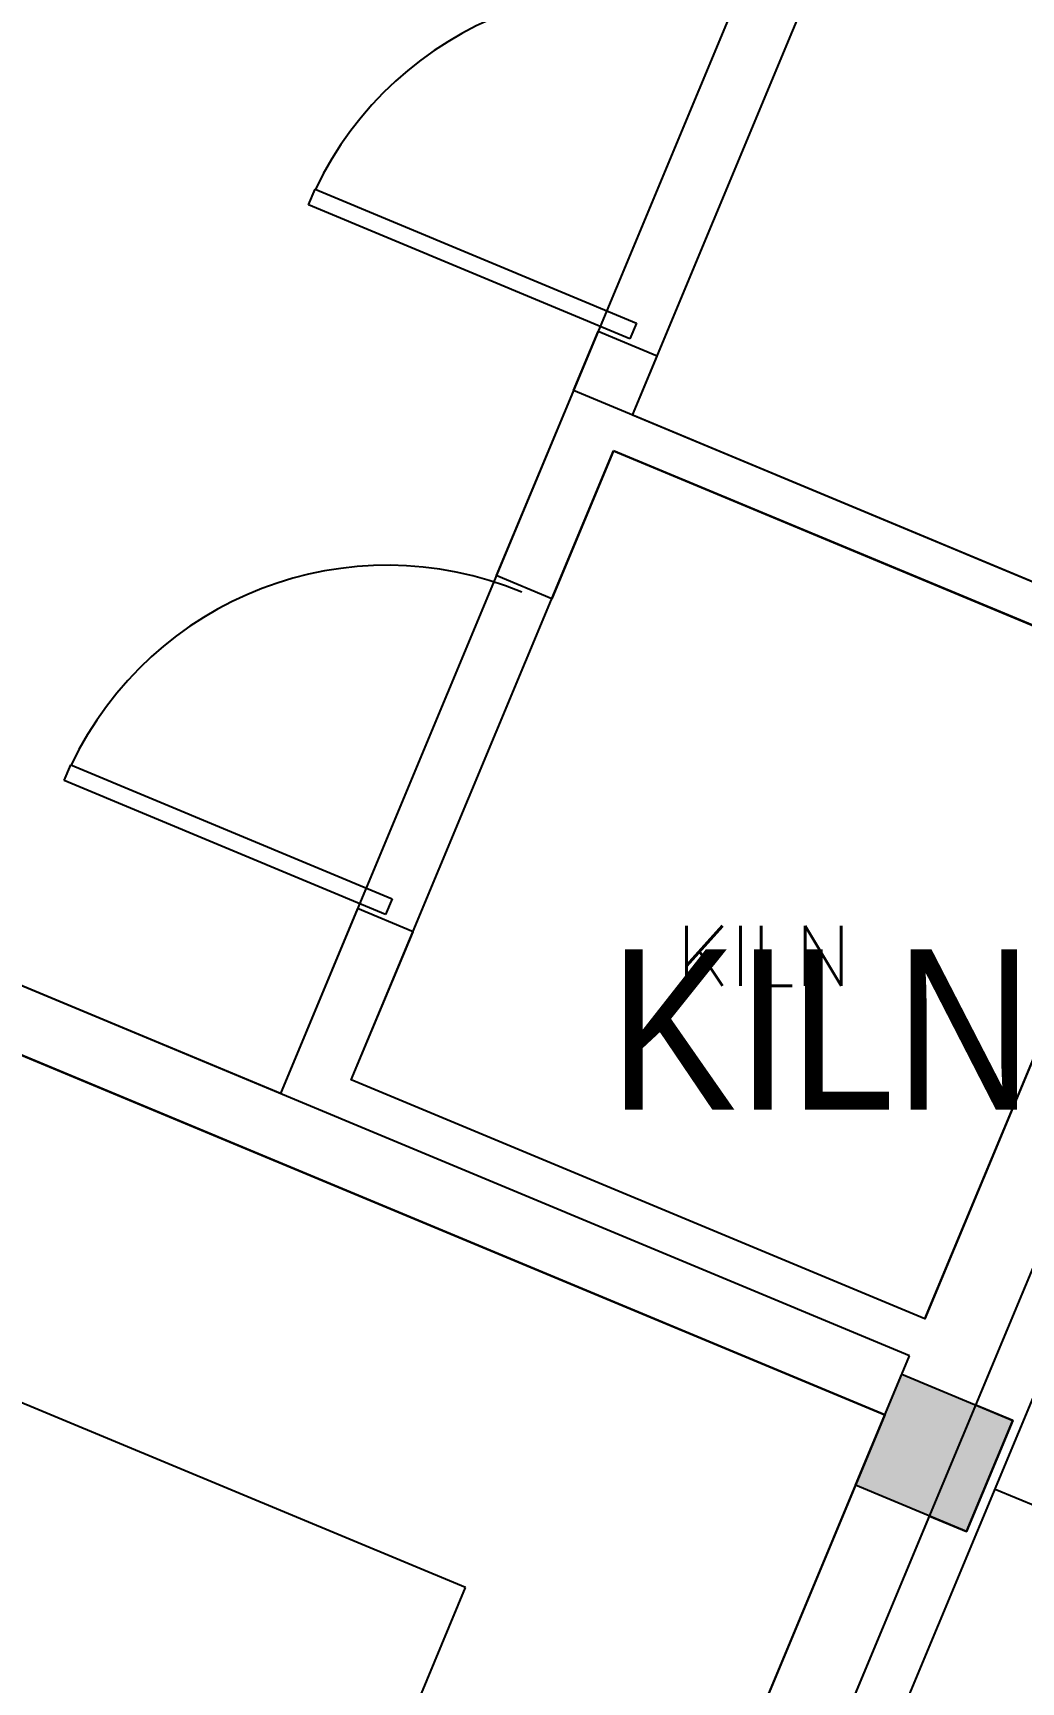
# Model space of a CAD drawing. Header units: inches. Extents: x -2145 to 3863, y -18090 to 4650.
# Drawn here: x -133.7 to -35.2, y -14611.1 to -14446.5 of the extents above; entities that cross this region are included whole.
import ezdxf
from ezdxf.enums import TextEntityAlignment as Align

# ---------------------------------------------------------------- set-up
doc = ezdxf.new("R2010")
doc.units = ezdxf.units.IN
doc.header["$LTSCALE"] = 48
doc.header["$MEASUREMENT"] = 0
for name, color, linetype in [('A-COLS', 1, 'CONTINUOUS'), ('A-COLS-GRID', 41, 'CONTINUOUS'), ('A-DOOR', 30, 'CONTINUOUS'), ('A-FURN', 41, 'CONTINUOUS'), ('A-WALLS', 1, 'CONTINUOUS'), ('CAFM_ID', 8, 'CONTINUOUS'), ('CAFM_SPACE', 5, 'CONTINUOUS'), ('CAFM_Space_Label', 7, 'CONTINUOUS')]:
    doc.layers.add(name, color=color, linetype=linetype)
doc.styles.add('AISD-Dim', font='txt.shx', dxfattribs={"width": 0.85})
doc.styles.add('CAFM-TXT', font='txt.shx', dxfattribs={"height": 6})

msp = doc.modelspace()

# ---------------------------------------------------------------- linework, layer by layer
at = {"layer": 'A-COLS'}
for p, q in [((-51.67, -14591.43), (-47.05, -14580.35)), ((-47.05, -14580.35), (-35.98, -14584.97)), ((-35.98, -14584.97), (-40.59, -14596.05)), ((-40.59, -14596.05), (-51.67, -14591.43))]:
    msp.add_line(p, q, dxfattribs=at)
at = {"layer": 'A-COLS-GRID'}
msp.add_solid([(-47.05, -14580.35), (-35.98, -14584.97), (-51.67, -14591.43), (-40.59, -14596.05)], dxfattribs=at)
at = {"layer": 'A-DOOR'}
for p, q in [((-106.25, -14463.67), (-105.6, -14462.1)), ((-105.6, -14462.1), (-73.52, -14475.47)), ((-74.18, -14477.03), (-106.25, -14463.67)), ((-73.52, -14475.47), (-74.18, -14477.03)), ((-130.62, -14521.12), (-129.97, -14519.55)), ((-129.97, -14519.55), (-97.89, -14532.91)), ((-98.55, -14534.48), (-130.62, -14521.12)), ((-97.89, -14532.91), (-98.55, -14534.48))]:
    msp.add_line(p, q, dxfattribs=at)
for centre in [(-74.02, -14477.1), (-98.39, -14534.55)]:
    msp.add_ellipse(centre, major_axis=(24.69, 24.69), ratio=1, start_param=0.390605, end_param=1.912828, dxfattribs=at)
at = {"layer": 'A-FURN'}
for p, q in [((-90.59, -14601.65), (-274.21, -14525.14)), ((-175.06, -14921.35), (-28.52, -14569.66)), ((-37.75, -14591.81), (168.1, -14677.58)), ((-214.29, -14898.51), (-90.59, -14601.65))]:
    msp.add_line(p, q, dxfattribs=at)
at = {"layer": 'A-WALLS'}
for p, q in [((-79.82, -14482.2), (-77.36, -14476.29)), ((-71.45, -14478.75), (-77.36, -14476.29)), ((-71.45, -14478.75), (-77.36, -14476.29)), ((-73.92, -14484.66), (-71.45, -14478.75)), ((-79.82, -14482.2), (-87.52, -14500.66)), ((-17.05, -14508.35), (-79.82, -14482.2)), ((-46.29, -14578.51), (-269.57, -14485.47)), ((-75.82, -14488.2), (-81.98, -14502.97)), ((-18.59, -14512.05), (-75.82, -14488.2)), ((-48.75, -14584.41), (-272.03, -14491.38)), ((-81.98, -14502.97), (-87.52, -14500.66)), ((-44.75, -14574.81), (-18.59, -14512.05)), ((-101.36, -14533.89), (-109.05, -14552.35)), ((-95.82, -14536.2), (-101.36, -14533.89)), ((-101.98, -14550.97), (-95.82, -14536.2)), ((-44.75, -14574.81), (-101.98, -14550.97)), ((-179.67, -14919.43), (-33.13, -14567.74)), ((-72.44, -14641.28), (-46.29, -14578.51))]:
    msp.add_line(p, q, dxfattribs=at)
at = {"layer": 'CAFM_SPACE'}
for points in [[(-632.51, -14519.04), (-567.67, -14363.43), (-571.36, -14361.89), (-446.75, -14062.81), (-443.05, -14064.35), (-441.52, -14060.66), (-186.75, -14166.81), (-188.28, -14170.51), (-177.21, -14175.12), (-175.67, -14171.43), (16.33, -14251.43), (-109.05, -14552.35), (-493.05, -14392.35), (-558.66, -14549.81)], [(22.24, -14253.89), (79.1, -14277.58), (-17.05, -14508.35), (-73.92, -14484.66), (22.24, -14253.89)], [(-653.3, -14793.58), (-555.22, -14558.18), (-437.38, -14607.28), (-371.77, -14449.82), (-48.75, -14584.41), (-184.75, -14910.81), (-457.98, -14796.97), (-506.44, -14913.28), (-604.29, -14872.51), (-631.75, -14805.81), (-630.59, -14803.04), (-653.3, -14793.58)], [(-75.82, -14488.2), (-18.59, -14512.05), (-44.75, -14574.81), (-101.98, -14550.97), (-75.82, -14488.2)], [(-33.13, -14567.74), (225.33, -14675.43), (214.18, -14702.2), (221.56, -14705.28), (133.87, -14915.74), (126.48, -14912.66), (121.87, -14923.74), (125.56, -14925.28), (84.02, -15024.97), (80.33, -15023.43), (78.79, -15027.12), (-179.67, -14919.43), (-136.59, -14816.05), (-132.9, -14817.58), (-128.29, -14806.51), (-131.98, -14804.97), (-44.29, -14594.51), (-40.59, -14596.05), (-35.98, -14584.97), (-39.67, -14583.43), (-33.13, -14567.74)]]:
    msp.add_lwpolyline(points, close=True, dxfattribs=at)

# ---------------------------------------------------------------- texts
at = {"layer": 'CAFM_ID', "style": 'CAFM-TXT'}
msp.add_text('KILN', height=6, dxfattribs=at).set_placement((-60.82, -14541.6), align=Align.CENTER)
at = {"layer": 'CAFM_Space_Label', "color": 7, "insert": (-55.11, -14545.94), "char_height": 0.1, "attachment_point": 5, "style": 'AISD-Dim'}
msp.add_mtext('{\\fSansSerif;\\H16;KILN}', dxfattribs=at)

doc.saveas('drawing.dxf')
